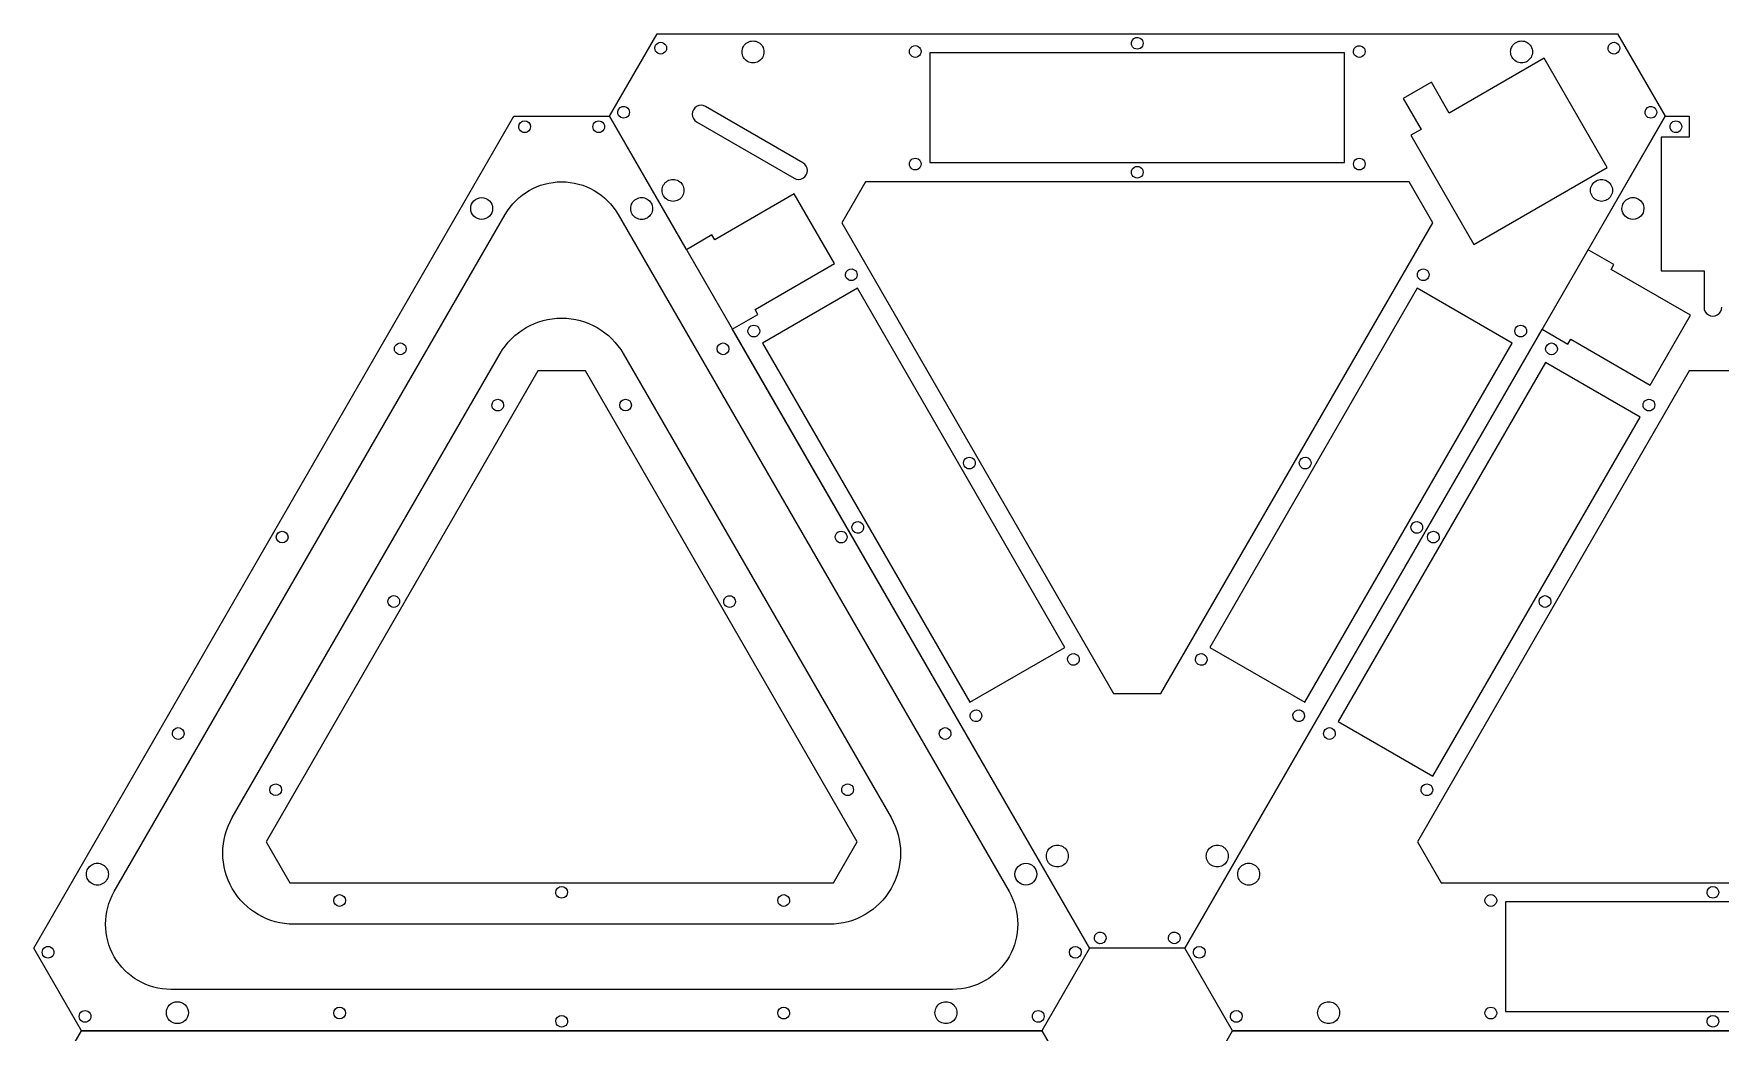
# Model space of a CAD drawing. Extents: x -29 to 538, y 574 to 910.
# Drawn here: x -28.8 to 255.9, y 741.8 to 910.3 of the extents above; entities that cross this region are included whole.
import ezdxf

# ---------------------------------------------------------------- set-up
doc = ezdxf.new("R2010")
doc.units = 0
doc.layers.get('0').update_dxf_attribs({"linetype": 'CONTINUOUS'})

msp = doc.modelspace()

# ---------------------------------------------------------------- linework, layer by layer
at = {"color": 7}
for p, q in [((68.395294, 896.369008), (76.445294, 910.312017)), ((76.445294, 910.312017), (238.597835, 910.312016)), ((77.555843, 908.735545), (77.555843, 908.735545)), ((93.573495, 908.852371), (93.573495, 908.852371)), ((158.014502, 909.54939), (158.014502, 909.54939)), ((223.31963, 908.85235), (223.31963, 908.85235)), ((238.477273, 908.735516), (238.477273, 908.735516)), ((238.597835, 910.312016), (246.647836, 896.369007)), ((120.529109, 908.169404), (120.529109, 908.169404)), ((192.521564, 907.062014), (122.521562, 907.062015)), ((122.521562, 907.062015), (122.521562, 888.562015)), ((192.521564, 888.562014), (192.521564, 907.062014)), ((195.504021, 908.169362), (195.504021, 908.169362)), ((226.209826, 906.162016), (210.188356, 896.912016)), ((236.859825, 887.715675), (226.209826, 906.162016)), ((207.188358, 902.108167), (202.425218, 899.358167)), ((210.188356, 896.912016), (207.188358, 902.108167)), ((71.305843, 897.910227), (71.305843, 897.910227)), ((101.078854, 888.526535), (84.624372, 898.026535)), ((202.425218, 899.358167), (205.425216, 894.162015)), ((244.727275, 897.910197), (244.727275, 897.910197)), ((-28.78098, 755.940791), (52.29529, 896.369011)), ((52.29529, 896.369011), (68.39529, 896.369011)), ((55.08528, 894.619009), (55.08528, 894.619009)), ((67.58528, 894.619009), (67.58528, 894.619009)), ((68.39529, 896.369011), (149.47156, 755.940791)), ((81.395293, 873.852347), (68.395294, 896.369008)), ((83.124372, 895.428459), (99.578854, 885.928459)), ((83.124372, 895.428459), (83.124372, 895.428459)), ((246.647836, 896.369007), (165.571566, 755.940788)), ((205.425216, 894.162015), (203.693166, 893.162016)), ((233.64783, 873.852355), (246.64783, 896.369015)), ((246.64783, 896.369015), (250.69783, 896.369015)), ((249.43782, 894.619015), (249.43782, 894.619015)), ((250.69783, 896.369015), (250.69783, 892.869015)), ((203.693166, 893.162016), (214.343165, 874.715676)), ((250.69783, 892.869015), (245.94783, 892.869015)), ((245.94783, 892.869015), (245.94783, 870.269015)), ((120.529085, 889.169363), (120.529085, 889.169363)), ((122.521562, 888.562015), (192.521564, 888.562014)), ((195.504033, 889.169381), (195.504033, 889.169381)), ((158.018634, 887.789386), (158.018634, 887.789386)), ((214.343165, 874.715676), (236.859825, 887.715675)), ((80.073495, 885.469685), (80.073495, 885.469685)), ((99.623819, 883.27962), (86.200427, 875.529623)), ((106.423814, 871.501677), (99.623819, 883.27962)), ((111.646569, 885.312014), (107.646569, 878.38381)), ((203.396568, 885.312014), (111.646569, 885.312014)), ((207.396565, 878.383813), (203.396568, 885.312014)), ((236.819634, 885.469662), (236.819634, 885.469662)), ((-15.18034, 765.497783), (50.81901, 879.81202)), ((48.69528, 880.805738), (48.69528, 880.805738)), ((69.87157, 879.81202), (135.87093, 765.497783)), ((75.69528, 880.805738), (75.69528, 880.805738)), ((243.04782, 880.805735), (243.04782, 880.805735)), ((107.646569, 878.38381), (153.521568, 798.92598)), ((161.521565, 798.925982), (207.396565, 878.383813)), ((85.725422, 876.35235), (81.395293, 873.852347)), ((86.200427, 875.529623), (85.725422, 876.35235)), ((93.000422, 863.75168), (106.423814, 871.501677)), ((237.97796, 871.352355), (233.64783, 873.852355)), ((237.50296, 870.529625), (237.97796, 871.352355)), ((109.737245, 870.477347), (109.737245, 870.477347)), ((206.295892, 870.47739), (206.295892, 870.47739)), ((250.92635, 862.779625), (237.50296, 870.529625)), ((245.94783, 870.269015), (253.19783, 870.269015)), ((253.19783, 870.269015), (253.19783, 864.142985)), ((110.269482, 867.34079), (94.248012, 858.09079)), ((145.269484, 806.71901), (110.269482, 867.34079)), ((204.773648, 867.340786), (169.773648, 806.719008)), ((220.795118, 858.090786), (204.773648, 867.340786)), ((89.145299, 860.42895), (93.475427, 862.928953)), ((93.475427, 862.928953), (93.000422, 863.75168)), ((244.12635, 851.001685), (250.92635, 862.779625)), ((149.471565, 755.940788), (89.145299, 860.42895)), ((93.282769, 860.977358), (93.282769, 860.977358)), ((165.57156, 755.940795), (225.89783, 860.428955)), ((222.750374, 860.97739), (222.750374, 860.97739)), ((225.89783, 860.428955), (230.22796, 857.928955)), ((34.08897, 857.120001), (34.08897, 857.120001)), ((88.58161, 857.120001), (88.58161, 857.120001)), ((94.248012, 858.09079), (129.248014, 797.46901)), ((185.795118, 797.469008), (220.795118, 858.090786)), ((228.4415, 857.120005), (228.4415, 857.120005)), ((230.22796, 857.928955), (230.70296, 858.751685)), ((230.70296, 858.751685), (244.12635, 851.001685)), ((226.42428, 854.840795), (191.42428, 794.219015)), ((242.44575, 845.590795), (226.42428, 854.840795)), ((56.34529, 853.383817), (10.47029, 773.925986)), ((64.34529, 853.383817), (56.34529, 853.383817)), ((110.22029, 773.925986), (64.34529, 853.383817)), ((250.69783, 853.383815), (204.82283, 773.925985)), ((258.69783, 853.383815), (250.69783, 853.383815)), ((50.54344, 847.620001), (50.54344, 847.620001)), ((72.12715, 847.620001), (72.12715, 847.620001)), ((244.89598, 847.620005), (244.89598, 847.620005)), ((207.44575, 784.969015), (242.44575, 845.590795)), ((129.675087, 838.704063), (129.675087, 838.704063)), ((186.355992, 838.70047), (186.355992, 838.70047)), ((110.832431, 827.820466), (110.832431, 827.820466)), ((205.202771, 827.824069), (205.202771, 827.824069)), ((14.14909, 825.343111), (14.14909, 825.343111)), ((108.51942, 825.346691), (108.51942, 825.346691)), ((208.50162, 825.343105), (208.50162, 825.343105)), ((32.99586, 814.466692), (32.99586, 814.466692)), ((89.6768, 814.463112), (89.6768, 814.463112)), ((227.34841, 814.466685), (227.34841, 814.466685)), ((129.248014, 797.46901), (145.269484, 806.71901)), ((169.773648, 806.719008), (185.795118, 797.469008)), ((147.224718, 805.547155), (147.224718, 805.547155)), ((168.808402, 805.547152), (168.808402, 805.547152)), ((153.521568, 798.92598), (161.521565, 798.925982)), ((130.770241, 796.047166), (130.770241, 796.047166)), ((185.262884, 796.047152), (185.262884, 796.047152)), ((-3.39849, 792.189802), (-3.39849, 792.189802)), ((126.06907, 792.189802), (126.06907, 792.189802)), ((190.95404, 792.189805), (190.95404, 792.189805)), ((191.42428, 794.219015), (207.44575, 784.969015)), ((13.05598, 782.689802), (13.05598, 782.689802)), ((109.6146, 782.689802), (109.6146, 782.689802)), ((207.40853, 782.689805), (207.40853, 782.689805)), ((4.73824, 777.997782), (4.73824, 777.997782)), ((10.47029, 773.925986), (14.47029, 766.997783)), ((106.22029, 766.997783), (110.22029, 773.925986)), ((144.946565, 773.10622), (144.946565, 773.10622)), ((171.946569, 773.106217), (171.946569, 773.106217)), ((204.82283, 773.925985), (208.82283, 766.997785)), ((-16.1778, 768.442266), (-16.1778, 768.442266)), ((14.47029, 766.997783), (106.22029, 766.997783)), ((140.56838, 768.442266), (140.56838, 768.442266)), ((178.174746, 768.442275), (178.174746, 768.442275)), ((208.82283, 766.997785), (300.57283, 766.997785)), ((23.84782, 763.997786), (23.84782, 763.997786)), ((61.33323, 765.377783), (61.33323, 765.377783)), ((98.82276, 763.997786), (98.82276, 763.997786)), ((218.20037, 763.997785), (218.20037, 763.997785)), ((289.69783, 763.747785), (219.69783, 763.747785)), ((219.69783, 763.747785), (219.69783, 745.247785)), ((255.68576, 765.377785), (255.68576, 765.377785)), ((151.766568, 758.54817), (151.766568, 758.54817)), ((164.26657, 758.548168), (164.26657, 758.548168)), ((-20.73098, 741.997783), (-28.78098, 755.940791)), ((-25.37545, 755.256948), (-25.37545, 755.256948)), ((149.47156, 755.940791), (141.42156, 741.997783)), ((148.04603, 755.256948), (148.04603, 755.256948)), ((165.571566, 755.940788), (149.471565, 755.940788)), ((173.62156, 741.997785), (165.57156, 755.940795)), ((168.977107, 755.256955), (168.977107, 755.256955)), ((126.34465, 748.997783), (-5.65406, 748.997783)), ((-19.12545, 744.431631), (-19.12545, 744.431631)), ((-2.6778, 745.059584), (-2.6778, 745.059584)), ((23.84782, 744.997786), (23.84782, 744.997786)), ((61.33735, 743.617781), (61.33735, 743.617781)), ((98.82276, 744.997786), (98.82276, 744.997786)), ((127.06838, 745.059584), (127.06838, 745.059584)), ((141.79603, 744.431631), (141.79603, 744.431631)), ((175.227107, 744.431635), (175.227107, 744.431635)), ((191.67475, 745.059585), (191.67475, 745.059585)), ((218.20037, 744.997785), (218.20037, 744.997785)), ((219.69783, 745.247785), (289.69783, 745.247785)), ((255.6899, 743.617795), (255.6899, 743.617795)), ((-28.780978, 728.054777), (-20.730978, 741.997786)), ((141.42156, 741.997783), (-20.73098, 741.997783)), ((-20.730978, 741.997786), (141.421563, 741.997786)), ((141.421563, 741.997786), (149.471564, 728.054776)), ((165.571559, 728.054774), (173.621559, 741.997783)), ((173.621559, 741.997783), (335.774099, 741.997782)), ((335.7741, 741.997785), (173.62156, 741.997785))]:
    msp.add_line(p, q, dxfattribs=at)
for points in [[(76.070843, 907.87818), (76.070843, 908.231872), (76.259536, 908.558698), (76.565843, 908.735545)], [(76.565843, 908.735545), (76.87215, 908.912391), (77.249536, 908.912391), (77.555843, 908.735545)], [(77.555843, 908.735545), (77.86215, 908.558698), (78.050843, 908.231872), (78.050843, 907.87818)], [(90.798495, 907.250224), (90.798495, 907.911165), (91.151103, 908.5219), (91.723495, 908.852371)], [(91.723495, 908.852371), (92.295887, 909.182841), (93.001103, 909.182841), (93.573495, 908.852371)], [(93.573495, 908.852371), (94.145887, 908.5219), (94.498495, 907.911165), (94.498495, 907.250224)], [(119.539109, 908.169404), (119.845416, 908.34625), (120.222801, 908.34625), (120.529109, 908.169404)], [(157.024502, 907.83466), (156.550993, 908.108041), (156.388756, 908.713515), (156.662137, 909.187025)], [(156.662137, 909.187025), (156.935518, 909.660534), (157.540992, 909.822771), (158.014502, 909.54939)], [(158.014502, 909.54939), (158.320809, 909.372543), (158.509502, 909.045718), (158.509502, 908.692025)], [(158.509502, 908.692025), (158.509502, 908.338332), (158.320809, 908.011506), (158.014502, 907.83466)], [(194.151656, 907.806996), (194.425037, 908.280506), (195.030512, 908.442742), (195.504021, 908.169362)], [(220.54463, 907.250203), (220.54463, 907.911144), (220.897238, 908.521879), (221.46963, 908.85235)], [(221.46963, 908.85235), (222.042022, 909.182821), (222.747238, 909.182821), (223.31963, 908.85235)], [(223.31963, 908.85235), (223.892022, 908.521879), (224.24463, 907.911144), (224.24463, 907.250203)], [(237.487273, 907.020786), (237.013763, 907.294167), (236.851527, 907.899641), (237.124908, 908.373151)], [(237.124908, 908.373151), (237.398289, 908.846661), (238.003763, 909.008897), (238.477273, 908.735516)], [(238.477273, 908.735516), (238.78358, 908.55867), (238.972273, 908.231844), (238.972273, 907.878151)], [(76.565843, 907.020814), (76.259536, 907.197661), (76.070843, 907.524487), (76.070843, 907.87818)], [(77.555843, 907.020814), (77.249536, 906.843968), (76.87215, 906.843968), (76.565843, 907.020814)], [(78.050843, 907.87818), (78.050843, 907.524487), (77.86215, 907.197661), (77.555843, 907.020814)], [(91.723495, 905.648077), (91.151103, 905.978547), (90.798495, 906.589282), (90.798495, 907.250224)], [(93.573495, 905.648077), (93.001103, 905.317606), (92.295887, 905.317606), (91.723495, 905.648077)], [(94.498495, 907.250224), (94.498495, 906.589282), (94.145887, 905.978547), (93.573495, 905.648077)], [(119.044109, 907.312038), (119.044109, 907.665731), (119.232801, 907.992557), (119.539109, 908.169404)], [(119.539109, 906.454673), (119.232801, 906.63152), (119.044109, 906.958345), (119.044109, 907.312038)], [(120.529109, 906.454673), (120.222801, 906.277827), (119.845416, 906.277827), (119.539109, 906.454673)], [(120.529109, 908.169404), (120.835416, 907.992557), (121.024109, 907.665731), (121.024109, 907.312038)], [(121.024109, 907.312038), (121.024109, 906.958345), (120.835416, 906.63152), (120.529109, 906.454673)], [(158.014502, 907.83466), (157.708195, 907.657813), (157.330809, 907.657813), (157.024502, 907.83466)], [(194.514021, 906.454631), (194.040512, 906.728012), (193.878275, 907.333487), (194.151656, 907.806996)], [(195.504021, 906.454631), (195.197714, 906.277785), (194.820328, 906.277785), (194.514021, 906.454631)], [(195.504021, 908.169362), (195.810328, 907.992515), (195.999021, 907.665689), (195.999021, 907.311996)], [(195.999021, 907.311996), (195.999021, 906.958303), (195.810328, 906.631478), (195.504021, 906.454631)], [(221.46963, 905.648056), (220.897238, 905.978527), (220.54463, 906.589262), (220.54463, 907.250203)], [(223.31963, 905.648056), (222.747238, 905.317585), (222.042022, 905.317585), (221.46963, 905.648056)], [(224.24463, 907.250203), (224.24463, 906.589262), (223.892022, 905.978527), (223.31963, 905.648056)], [(238.477273, 907.020786), (238.170965, 906.843939), (237.79358, 906.843939), (237.487273, 907.020786)], [(238.972273, 907.878151), (238.972273, 907.524458), (238.78358, 907.197632), (238.477273, 907.020786)], [(70.315843, 896.195497), (69.842334, 896.468878), (69.680097, 897.074352), (69.953478, 897.547862)], [(69.953478, 897.547862), (70.226859, 898.021371), (70.832334, 898.183608), (71.305843, 897.910227)], [(71.305843, 897.910227), (71.61215, 897.733381), (71.800843, 897.406555), (71.800843, 897.052862)], [(71.800843, 897.052862), (71.800843, 896.699169), (71.61215, 896.372343), (71.305843, 896.195497)], [(83.124372, 898.026535), (82.66027, 897.758586), (82.374372, 897.263395), (82.374372, 896.727497)], [(84.624372, 898.026535), (84.16027, 898.294484), (83.588473, 898.294484), (83.124372, 898.026535)], [(243.737275, 896.195467), (243.263765, 896.468848), (243.101529, 897.074323), (243.37491, 897.547832)], [(243.37491, 897.547832), (243.648291, 898.021342), (244.253765, 898.183578), (244.727275, 897.910197)], [(244.727275, 897.910197), (245.033582, 897.733351), (245.222275, 897.406525), (245.222275, 897.052832)], [(245.222275, 897.052832), (245.222275, 896.699139), (245.033582, 896.372314), (244.727275, 896.195467)], [(53.10528, 894.619009), (53.10528, 895.165771), (53.548518, 895.609009), (54.09528, 895.609009)], [(53.60028, 893.761644), (53.293973, 893.93849), (53.10528, 894.265316), (53.10528, 894.619009)], [(54.09528, 895.609009), (54.642042, 895.609009), (55.08528, 895.165771), (55.08528, 894.619009)], [(55.08528, 894.619009), (55.08528, 894.265316), (54.896587, 893.93849), (54.59028, 893.761644)], [(65.60528, 894.619009), (65.60528, 894.972702), (65.793973, 895.299527), (66.10028, 895.476374)], [(66.10028, 893.761644), (65.793973, 893.93849), (65.60528, 894.265316), (65.60528, 894.619009)], [(66.10028, 895.476374), (66.406587, 895.65322), (66.783973, 895.65322), (67.09028, 895.476374)], [(67.09028, 895.476374), (67.396587, 895.299527), (67.58528, 894.972702), (67.58528, 894.619009)], [(67.58528, 894.619009), (67.58528, 894.265316), (67.396587, 893.93849), (67.09028, 893.761644)], [(71.305843, 896.195497), (70.999536, 896.01865), (70.62215, 896.01865), (70.315843, 896.195497)], [(82.374372, 896.727497), (82.374372, 896.191599), (82.66027, 895.696408), (83.124372, 895.428459)], [(244.727275, 896.195467), (244.420968, 896.018621), (244.043582, 896.018621), (243.737275, 896.195467)], [(247.45782, 894.619015), (247.45782, 894.972708), (247.646513, 895.299533), (247.95282, 895.47638)], [(247.95282, 893.76165), (247.646513, 893.938496), (247.45782, 894.265322), (247.45782, 894.619015)], [(247.95282, 895.47638), (248.259127, 895.653226), (248.636513, 895.653226), (248.94282, 895.47638)], [(248.94282, 895.47638), (249.249127, 895.299533), (249.43782, 894.972708), (249.43782, 894.619015)], [(249.43782, 894.619015), (249.43782, 894.265322), (249.249127, 893.938496), (248.94282, 893.76165)], [(54.59028, 893.761644), (54.283973, 893.584797), (53.906587, 893.584797), (53.60028, 893.761644)], [(67.09028, 893.761644), (66.783973, 893.584797), (66.406587, 893.584797), (66.10028, 893.761644)], [(248.94282, 893.76165), (248.636513, 893.584803), (248.259127, 893.584803), (247.95282, 893.76165)], [(101.828854, 887.227497), (101.828854, 887.763395), (101.542956, 888.258586), (101.078854, 888.526535)], [(119.044085, 888.311997), (119.044085, 888.66569), (119.232778, 888.992516), (119.539085, 889.169363)], [(119.539085, 889.169363), (119.845392, 889.346209), (120.222778, 889.346209), (120.529085, 889.169363)], [(120.529085, 889.169363), (120.835392, 888.992516), (121.024085, 888.66569), (121.024085, 888.311997)], [(194.019033, 888.312016), (194.019033, 888.665709), (194.207725, 888.992535), (194.514033, 889.169381)], [(194.514033, 889.169381), (194.82034, 889.346228), (195.197725, 889.346228), (195.504033, 889.169381)], [(195.504033, 889.169381), (195.81034, 888.992535), (195.999033, 888.665709), (195.999033, 888.312016)], [(78.223495, 885.469685), (78.795887, 885.800155), (79.501103, 885.800155), (80.073495, 885.469685)], [(99.578854, 885.928459), (100.042956, 885.66051), (100.614753, 885.66051), (101.078854, 885.928459)], [(101.078854, 885.928459), (101.542956, 886.196408), (101.828854, 886.691599), (101.828854, 887.227497)], [(119.539085, 887.454632), (119.232778, 887.631479), (119.044085, 887.958304), (119.044085, 888.311997)], [(120.529085, 887.454632), (120.222778, 887.277786), (119.845392, 887.277786), (119.539085, 887.454632)], [(121.024085, 888.311997), (121.024085, 887.958304), (120.835392, 887.631479), (120.529085, 887.454632)], [(156.533634, 886.932021), (156.533634, 887.285714), (156.722327, 887.61254), (157.028634, 887.789386)], [(157.028634, 886.074656), (156.722327, 886.251502), (156.533634, 886.578328), (156.533634, 886.932021)], [(157.028634, 887.789386), (157.334941, 887.966233), (157.712327, 887.966233), (158.018634, 887.789386)], [(158.018634, 886.074656), (157.712327, 885.897809), (157.334941, 885.897809), (157.028634, 886.074656)], [(158.018634, 887.789386), (158.324941, 887.61254), (158.513634, 887.285714), (158.513634, 886.932021)], [(158.513634, 886.932021), (158.513634, 886.578328), (158.324941, 886.251502), (158.018634, 886.074656)], [(194.514033, 887.454651), (194.207725, 887.631497), (194.019033, 887.958323), (194.019033, 888.312016)], [(195.504033, 887.454651), (195.197725, 887.277804), (194.82034, 887.277804), (194.514033, 887.454651)], [(195.999033, 888.312016), (195.999033, 887.958323), (195.81034, 887.631497), (195.504033, 887.454651)], [(234.969634, 885.469662), (235.542026, 885.800133), (236.247242, 885.800133), (236.819634, 885.469662)], [(44.99528, 880.805738), (44.99528, 881.827464), (45.823553, 882.655737), (46.84528, 882.655737)], [(46.84528, 882.655737), (47.867007, 882.655737), (48.69528, 881.827464), (48.69528, 880.805738)], [(50.81901, 879.81202), (52.783971, 883.215432), (56.415368, 885.312021), (60.34529, 885.312021)], [(60.34529, 885.312021), (64.275212, 885.312021), (67.906609, 883.215432), (69.87157, 879.81202)], [(72.92028, 882.407885), (73.492672, 882.738355), (74.197888, 882.738355), (74.77028, 882.407885)], [(77.298495, 883.867538), (77.298495, 884.528479), (77.651103, 885.139214), (78.223495, 885.469685)], [(78.223495, 882.265391), (77.651103, 882.595861), (77.298495, 883.206596), (77.298495, 883.867538)], [(80.073495, 885.469685), (80.645887, 885.139214), (80.998495, 884.528479), (80.998495, 883.867538)], [(80.998495, 883.867538), (80.998495, 883.206596), (80.645887, 882.595861), (80.073495, 882.265391)], [(234.044634, 883.867515), (234.044634, 884.528456), (234.397242, 885.139191), (234.969634, 885.469662)], [(234.969634, 882.265368), (234.397242, 882.595839), (234.044634, 883.206574), (234.044634, 883.867515)], [(236.819634, 885.469662), (237.392026, 885.139191), (237.744634, 884.528456), (237.744634, 883.867515)], [(237.744634, 883.867515), (237.744634, 883.206574), (237.392026, 882.595839), (236.819634, 882.265368)], [(240.27282, 882.407882), (240.845212, 882.738352), (241.550428, 882.738352), (242.12282, 882.407882)], [(46.84528, 878.955738), (45.823553, 878.955738), (44.99528, 879.784011), (44.99528, 880.805738)], [(48.69528, 880.805738), (48.69528, 879.784011), (47.867007, 878.955738), (46.84528, 878.955738)], [(71.99528, 880.805738), (71.99528, 881.466679), (72.347888, 882.077414), (72.92028, 882.407885)], [(72.92028, 879.203591), (72.347888, 879.534061), (71.99528, 880.144796), (71.99528, 880.805738)], [(74.77028, 882.407885), (75.342672, 882.077414), (75.69528, 881.466679), (75.69528, 880.805738)], [(75.69528, 880.805738), (75.69528, 880.144796), (75.342672, 879.534061), (74.77028, 879.203591)], [(80.073495, 882.265391), (79.501103, 881.93492), (78.795887, 881.93492), (78.223495, 882.265391)], [(236.819634, 882.265368), (236.247242, 881.934897), (235.542026, 881.934897), (234.969634, 882.265368)], [(239.34782, 880.805735), (239.34782, 881.466676), (239.700428, 882.077411), (240.27282, 882.407882)], [(241.19782, 878.955735), (240.176093, 878.955735), (239.34782, 879.784008), (239.34782, 880.805735)], [(243.04782, 880.805735), (243.04782, 879.784008), (242.219547, 878.955735), (241.19782, 878.955735)], [(242.12282, 882.407882), (242.695212, 882.077411), (243.04782, 881.466676), (243.04782, 880.805735)], [(74.77028, 879.203591), (74.197888, 878.87312), (73.492672, 878.87312), (72.92028, 879.203591)], [(108.747245, 868.762617), (108.273735, 869.035998), (108.111499, 869.641472), (108.38488, 870.114982)], [(108.38488, 870.114982), (108.658261, 870.588492), (109.263735, 870.750728), (109.737245, 870.477347)], [(109.737245, 868.762617), (109.430938, 868.585771), (109.053552, 868.585771), (108.747245, 868.762617)], [(109.737245, 870.477347), (110.043552, 870.300501), (110.232245, 869.973675), (110.232245, 869.619982)], [(110.232245, 869.619982), (110.232245, 869.266289), (110.043552, 868.939464), (109.737245, 868.762617)], [(204.810892, 869.620024), (204.810892, 869.973717), (204.999585, 870.300543), (205.305892, 870.47739)], [(205.305892, 868.762659), (204.999585, 868.939506), (204.810892, 869.266331), (204.810892, 869.620024)], [(205.305892, 870.47739), (205.612199, 870.654236), (205.989585, 870.654236), (206.295892, 870.47739)], [(206.295892, 868.762659), (205.989585, 868.585813), (205.612199, 868.585813), (205.305892, 868.762659)], [(206.295892, 870.47739), (206.602199, 870.300543), (206.790892, 869.973717), (206.790892, 869.620024)], [(206.790892, 869.620024), (206.790892, 869.266331), (206.602199, 868.939506), (206.295892, 868.762659)], [(253.19783, 864.142985), (253.19783, 863.607086), (253.483728, 863.111896), (253.94783, 862.843947)], [(253.94783, 862.843947), (254.411932, 862.575997), (254.983728, 862.575997), (255.44783, 862.843947)], [(255.44783, 862.843947), (255.911932, 863.111896), (256.19783, 863.607086), (256.19783, 864.142985)], [(49.95299, 856.31202), (52.096584, 860.024833), (56.058108, 862.31202), (60.345295, 862.31202)], [(60.345295, 862.31202), (64.632482, 862.31202), (68.594007, 860.024833), (70.7376, 856.31202)], [(91.797769, 860.119993), (91.797769, 860.473686), (91.986461, 860.800512), (92.292769, 860.977358)], [(92.292769, 859.262628), (91.986461, 859.439474), (91.797769, 859.7663), (91.797769, 860.119993)], [(92.292769, 860.977358), (92.599076, 861.154205), (92.976461, 861.154205), (93.282769, 860.977358)], [(93.282769, 860.977358), (93.589076, 860.800512), (93.777769, 860.473686), (93.777769, 860.119993)], [(93.777769, 860.119993), (93.777769, 859.7663), (93.589076, 859.439474), (93.282769, 859.262628)], [(221.265374, 860.120024), (221.265374, 860.473717), (221.454067, 860.800543), (221.760374, 860.97739)], [(221.760374, 859.262659), (221.454067, 859.439506), (221.265374, 859.766331), (221.265374, 860.120024)], [(221.760374, 860.97739), (222.066681, 861.154236), (222.444067, 861.154236), (222.750374, 860.97739)], [(222.750374, 860.97739), (223.056681, 860.800543), (223.245374, 860.473717), (223.245374, 860.120024)], [(223.245374, 860.120024), (223.245374, 859.766331), (223.056681, 859.439506), (222.750374, 859.262659)], [(32.10897, 857.120001), (32.10897, 857.473694), (32.297663, 857.800519), (32.60397, 857.977366)], [(32.60397, 856.262636), (32.297663, 856.439482), (32.10897, 856.766308), (32.10897, 857.120001)], [(32.60397, 857.977366), (32.910277, 858.154212), (33.287663, 858.154212), (33.59397, 857.977366)], [(33.59397, 857.977366), (33.900277, 857.800519), (34.08897, 857.473694), (34.08897, 857.120001)], [(34.08897, 857.120001), (34.08897, 856.766308), (33.900277, 856.439482), (33.59397, 856.262636)], [(86.60161, 857.120001), (86.60161, 857.666763), (87.044848, 858.11), (87.59161, 858.11)], [(87.59161, 856.130001), (87.044848, 856.130001), (86.60161, 856.573239), (86.60161, 857.120001)], [(87.59161, 858.11), (88.138372, 858.11), (88.58161, 857.666763), (88.58161, 857.120001)], [(88.58161, 857.120001), (88.58161, 856.573239), (88.138372, 856.130001), (87.59161, 856.130001)], [(93.282769, 859.262628), (92.976461, 859.085782), (92.599076, 859.085782), (92.292769, 859.262628)], [(222.750374, 859.262659), (222.444067, 859.085813), (222.066681, 859.085813), (221.760374, 859.262659)], [(226.4615, 857.120005), (226.4615, 857.666767), (226.904738, 858.110005), (227.4515, 858.110005)], [(226.9565, 856.26264), (226.650193, 856.439486), (226.4615, 856.766312), (226.4615, 857.120005)], [(227.4515, 858.110005), (227.998262, 858.110005), (228.4415, 857.666767), (228.4415, 857.120005)], [(228.4415, 857.120005), (228.4415, 856.766312), (228.252807, 856.439486), (227.9465, 856.26264)], [(4.73824, 777.997782), (4.73824, 777.997782), (49.95299, 856.31202), (49.95299, 856.31202)], [(33.59397, 856.262636), (33.287663, 856.085789), (32.910277, 856.085789), (32.60397, 856.262636)], [(70.7376, 856.31202), (70.7376, 856.31202), (115.95234, 777.997782), (115.95234, 777.997782)], [(227.9465, 856.26264), (227.640193, 856.085793), (227.262807, 856.085793), (226.9565, 856.26264)], [(48.56344, 847.620001), (48.56344, 848.166763), (49.006678, 848.610001), (49.55344, 848.610001)], [(49.55344, 848.610001), (50.100202, 848.610001), (50.54344, 848.166763), (50.54344, 847.620001)], [(70.14715, 847.620001), (70.14715, 848.166763), (70.590388, 848.610001), (71.13715, 848.610001)], [(71.13715, 848.610001), (71.683912, 848.610001), (72.12715, 848.166763), (72.12715, 847.620001)], [(243.41098, 848.47737), (243.717287, 848.654216), (244.094673, 848.654216), (244.40098, 848.47737)], [(49.05844, 846.762636), (48.752133, 846.939482), (48.56344, 847.266308), (48.56344, 847.620001)], [(50.04844, 846.762636), (49.742133, 846.585789), (49.364747, 846.585789), (49.05844, 846.762636)], [(50.54344, 847.620001), (50.54344, 847.266308), (50.354747, 846.939482), (50.04844, 846.762636)], [(71.13715, 846.630001), (70.590388, 846.630001), (70.14715, 847.073239), (70.14715, 847.620001)], [(72.12715, 847.620001), (72.12715, 847.073239), (71.683912, 846.630001), (71.13715, 846.630001)], [(242.91598, 847.620005), (242.91598, 847.973698), (243.104673, 848.300523), (243.41098, 848.47737)], [(243.41098, 846.76264), (243.104673, 846.939486), (242.91598, 847.266312), (242.91598, 847.620005)], [(244.40098, 846.76264), (244.094673, 846.585793), (243.717287, 846.585793), (243.41098, 846.76264)], [(244.40098, 848.47737), (244.707287, 848.300523), (244.89598, 847.973698), (244.89598, 847.620005)], [(244.89598, 847.620005), (244.89598, 847.266312), (244.707287, 846.939486), (244.40098, 846.76264)], [(128.190087, 837.846698), (128.190087, 838.200391), (128.37878, 838.527217), (128.685087, 838.704063)], [(128.685087, 836.989333), (128.37878, 837.166179), (128.190087, 837.493005), (128.190087, 837.846698)], [(128.685087, 838.704063), (128.991394, 838.88091), (129.36878, 838.88091), (129.675087, 838.704063)], [(129.675087, 838.704063), (129.981394, 838.527217), (130.170087, 838.200391), (130.170087, 837.846698)], [(130.170087, 837.846698), (130.170087, 837.493005), (129.981394, 837.166179), (129.675087, 836.989333)], [(185.365992, 836.985739), (184.892482, 837.25912), (184.730246, 837.864595), (185.003627, 838.338104)], [(185.003627, 838.338104), (185.277008, 838.811614), (185.882482, 838.97385), (186.355992, 838.70047)], [(186.355992, 838.70047), (186.662299, 838.523623), (186.850992, 838.196797), (186.850992, 837.843104)], [(186.850992, 837.843104), (186.850992, 837.489411), (186.662299, 837.162586), (186.355992, 836.985739)], [(129.675087, 836.989333), (129.36878, 836.812486), (128.991394, 836.812486), (128.685087, 836.989333)], [(186.355992, 836.985739), (186.049685, 836.808893), (185.672299, 836.808893), (185.365992, 836.985739)], [(12.16909, 825.343111), (12.16909, 825.889873), (12.612328, 826.33311), (13.15909, 826.33311)], [(13.15909, 826.33311), (13.705852, 826.33311), (14.14909, 825.889873), (14.14909, 825.343111)], [(106.53942, 825.346691), (106.53942, 825.700384), (106.728113, 826.027209), (107.03442, 826.204056)], [(107.03442, 826.204056), (107.340727, 826.380902), (107.718113, 826.380902), (108.02442, 826.204056)], [(108.02442, 826.204056), (108.330727, 826.027209), (108.51942, 825.700384), (108.51942, 825.346691)], [(109.842431, 826.105735), (109.368922, 826.379116), (109.206685, 826.984591), (109.480066, 827.4581)], [(109.480066, 827.4581), (109.753447, 827.93161), (110.358921, 828.093846), (110.832431, 827.820466)], [(111.194796, 826.468101), (110.921415, 825.994591), (110.315941, 825.832355), (109.842431, 826.105735)], [(110.832431, 827.820466), (111.305941, 827.547085), (111.468177, 826.94161), (111.194796, 826.468101)], [(204.212771, 826.109338), (203.739261, 826.382719), (203.577025, 826.988194), (203.850406, 827.461703)], [(203.850406, 827.461703), (204.123787, 827.935213), (204.729261, 828.097449), (205.202771, 827.824069)], [(205.202771, 826.109338), (204.896464, 825.932492), (204.519078, 825.932492), (204.212771, 826.109338)], [(205.202771, 827.824069), (205.509078, 827.647222), (205.697771, 827.320396), (205.697771, 826.966703)], [(205.697771, 826.966703), (205.697771, 826.613011), (205.509078, 826.286185), (205.202771, 826.109338)], [(206.52162, 825.343105), (206.52162, 825.889867), (206.964858, 826.333105), (207.51162, 826.333105)], [(207.51162, 826.333105), (208.058382, 826.333105), (208.50162, 825.889867), (208.50162, 825.343105)], [(13.15909, 824.353111), (12.612328, 824.353111), (12.16909, 824.796349), (12.16909, 825.343111)], [(14.14909, 825.343111), (14.14909, 824.796349), (13.705852, 824.353111), (13.15909, 824.353111)], [(107.03442, 824.489326), (106.728113, 824.666172), (106.53942, 824.992998), (106.53942, 825.346691)], [(108.02442, 824.489326), (107.718113, 824.312479), (107.340727, 824.312479), (107.03442, 824.489326)], [(108.51942, 825.346691), (108.51942, 824.992998), (108.330727, 824.666172), (108.02442, 824.489326)], [(207.01662, 824.48574), (206.710313, 824.662586), (206.52162, 824.989412), (206.52162, 825.343105)], [(208.00662, 824.48574), (207.700313, 824.308893), (207.322927, 824.308893), (207.01662, 824.48574)], [(208.50162, 825.343105), (208.50162, 824.989412), (208.312927, 824.662586), (208.00662, 824.48574)], [(31.01586, 814.466692), (31.01586, 814.820385), (31.204553, 815.14721), (31.51086, 815.324057)], [(31.51086, 813.609327), (31.204553, 813.786173), (31.01586, 814.112999), (31.01586, 814.466692)], [(31.51086, 815.324057), (31.817167, 815.500903), (32.194553, 815.500903), (32.50086, 815.324057)], [(32.50086, 815.324057), (32.807167, 815.14721), (32.99586, 814.820385), (32.99586, 814.466692)], [(32.99586, 814.466692), (32.99586, 814.112999), (32.807167, 813.786173), (32.50086, 813.609327)], [(87.6968, 814.463112), (87.6968, 814.816805), (87.885493, 815.14363), (88.1918, 815.320477)], [(88.1918, 813.605747), (87.885493, 813.782593), (87.6968, 814.109419), (87.6968, 814.463112)], [(88.1918, 815.320477), (88.498107, 815.497323), (88.875493, 815.497323), (89.1818, 815.320477)], [(89.1818, 815.320477), (89.488107, 815.14363), (89.6768, 814.816805), (89.6768, 814.463112)], [(89.6768, 814.463112), (89.6768, 814.109419), (89.488107, 813.782593), (89.1818, 813.605747)], [(225.36841, 814.466685), (225.36841, 815.013447), (225.811648, 815.456685), (226.35841, 815.456685)], [(225.86341, 813.60932), (225.557103, 813.786166), (225.36841, 814.112992), (225.36841, 814.466685)], [(226.35841, 815.456685), (226.905172, 815.456685), (227.34841, 815.013447), (227.34841, 814.466685)], [(227.34841, 814.466685), (227.34841, 814.112992), (227.159717, 813.786166), (226.85341, 813.60932)], [(32.50086, 813.609327), (32.194553, 813.43248), (31.817167, 813.43248), (31.51086, 813.609327)], [(89.1818, 813.605747), (88.875493, 813.4289), (88.498107, 813.4289), (88.1918, 813.605747)], [(226.85341, 813.60932), (226.547103, 813.432473), (226.169717, 813.432473), (225.86341, 813.60932)], [(145.872353, 805.184789), (146.145733, 805.658299), (146.751208, 805.820535), (147.224718, 805.547155)], [(167.456037, 805.184787), (167.729418, 805.658297), (168.334892, 805.820533), (168.808402, 805.547152)], [(146.234718, 803.832424), (145.761208, 804.105805), (145.598972, 804.71128), (145.872353, 805.184789)], [(147.224718, 803.832424), (146.91841, 803.655578), (146.541025, 803.655578), (146.234718, 803.832424)], [(147.224718, 805.547155), (147.531025, 805.370308), (147.719718, 805.043482), (147.719718, 804.68979)], [(147.719718, 804.68979), (147.719718, 804.336097), (147.531025, 804.009271), (147.224718, 803.832424)], [(167.818402, 803.832422), (167.344892, 804.105803), (167.182656, 804.711277), (167.456037, 805.184787)], [(169.170767, 804.194787), (168.897386, 803.721278), (168.291911, 803.559041), (167.818402, 803.832422)], [(168.808402, 805.547152), (169.281911, 805.273771), (169.444148, 804.668297), (169.170767, 804.194787)], [(129.780241, 794.332435), (129.306732, 794.605816), (129.144495, 795.211291), (129.417876, 795.6848)], [(129.417876, 795.6848), (129.691257, 796.15831), (130.296732, 796.320546), (130.770241, 796.047166)], [(131.132606, 794.694801), (130.859225, 794.221291), (130.253751, 794.059055), (129.780241, 794.332435)], [(130.770241, 796.047166), (131.243751, 795.773785), (131.405987, 795.16831), (131.132606, 794.694801)], [(184.272884, 794.332422), (183.799375, 794.605803), (183.637139, 795.211277), (183.910519, 795.684787)], [(183.910519, 795.684787), (184.1839, 796.158297), (184.789375, 796.320533), (185.262884, 796.047152)], [(185.625249, 794.694787), (185.351868, 794.221278), (184.746394, 794.059041), (184.272884, 794.332422)], [(185.262884, 796.047152), (185.736394, 795.773771), (185.89863, 795.168297), (185.625249, 794.694787)], [(-5.37849, 792.189802), (-5.37849, 792.736564), (-4.935252, 793.179802), (-4.38849, 793.179802)], [(-4.88349, 791.332437), (-5.189797, 791.509283), (-5.37849, 791.836109), (-5.37849, 792.189802)], [(-4.38849, 793.179802), (-3.841728, 793.179802), (-3.39849, 792.736564), (-3.39849, 792.189802)], [(-3.39849, 792.189802), (-3.39849, 791.836109), (-3.587183, 791.509283), (-3.89349, 791.332437)], [(124.08907, 792.189802), (124.08907, 792.736564), (124.532308, 793.179802), (125.07907, 793.179802)], [(124.58407, 791.332437), (124.277763, 791.509283), (124.08907, 791.836109), (124.08907, 792.189802)], [(125.07907, 793.179802), (125.625832, 793.179802), (126.06907, 792.736564), (126.06907, 792.189802)], [(126.06907, 792.189802), (126.06907, 791.836109), (125.880377, 791.509283), (125.57407, 791.332437)], [(188.97404, 792.189805), (188.97404, 792.736567), (189.417278, 793.179805), (189.96404, 793.179805)], [(189.46904, 791.33244), (189.162733, 791.509286), (188.97404, 791.836112), (188.97404, 792.189805)], [(189.96404, 793.179805), (190.510802, 793.179805), (190.95404, 792.736567), (190.95404, 792.189805)], [(190.95404, 792.189805), (190.95404, 791.836112), (190.765347, 791.509286), (190.45904, 791.33244)], [(-3.89349, 791.332437), (-4.199797, 791.15559), (-4.577183, 791.15559), (-4.88349, 791.332437)], [(125.57407, 791.332437), (125.267763, 791.15559), (124.890377, 791.15559), (124.58407, 791.332437)], [(190.45904, 791.33244), (190.152733, 791.155593), (189.775347, 791.155593), (189.46904, 791.33244)], [(11.07598, 782.689802), (11.07598, 783.236564), (11.519218, 783.679801), (12.06598, 783.679801)], [(12.06598, 783.679801), (12.612742, 783.679801), (13.05598, 783.236564), (13.05598, 782.689802)], [(107.6346, 782.689802), (107.6346, 783.043495), (107.823293, 783.37032), (108.1296, 783.547167)], [(108.1296, 783.547167), (108.435907, 783.724013), (108.813293, 783.724013), (109.1196, 783.547167)], [(109.1196, 783.547167), (109.425907, 783.37032), (109.6146, 783.043495), (109.6146, 782.689802)], [(205.42853, 782.689805), (205.42853, 783.236567), (205.871768, 783.679805), (206.41853, 783.679805)], [(206.41853, 783.679805), (206.965292, 783.679805), (207.40853, 783.236567), (207.40853, 782.689805)], [(12.06598, 781.699802), (11.519218, 781.699802), (11.07598, 782.14304), (11.07598, 782.689802)], [(13.05598, 782.689802), (13.05598, 782.14304), (12.612742, 781.699802), (12.06598, 781.699802)], [(108.1296, 781.832437), (107.823293, 782.009283), (107.6346, 782.336109), (107.6346, 782.689802)], [(109.1196, 781.832437), (108.813293, 781.65559), (108.435907, 781.65559), (108.1296, 781.832437)], [(109.6146, 782.689802), (109.6146, 782.336109), (109.425907, 782.009283), (109.1196, 781.832437)], [(205.92353, 781.83244), (205.617223, 782.009286), (205.42853, 782.336112), (205.42853, 782.689805)], [(206.91353, 781.83244), (206.607223, 781.655593), (206.229837, 781.655593), (205.92353, 781.83244)], [(207.40853, 782.689805), (207.40853, 782.336112), (207.219837, 782.009286), (206.91353, 781.83244)], [(4.73824, 765.997785), (2.594647, 769.710597), (2.594647, 774.28497), (4.73824, 777.997782)], [(115.95234, 777.997782), (118.095933, 774.28497), (118.095933, 769.710597), (115.95234, 765.997785)], [(142.171565, 771.504073), (142.171565, 772.165014), (142.524173, 772.775749), (143.096565, 773.10622)], [(143.096565, 773.10622), (143.668957, 773.43669), (144.374173, 773.43669), (144.946565, 773.10622)], [(144.946565, 773.10622), (145.518957, 772.775749), (145.871565, 772.165014), (145.871565, 771.504073)], [(169.171569, 771.50407), (169.171569, 772.165012), (169.524177, 772.775747), (170.096569, 773.106217)], [(170.096569, 773.106217), (170.668961, 773.436688), (171.374177, 773.436688), (171.946569, 773.106217)], [(171.946569, 773.106217), (172.518961, 772.775747), (172.871569, 772.165012), (172.871569, 771.50407)], [(-19.8778, 768.442266), (-19.8778, 769.103207), (-19.525192, 769.713942), (-18.9528, 770.044413)], [(-18.9528, 770.044413), (-18.380408, 770.374883), (-17.675192, 770.374883), (-17.1028, 770.044413)], [(-17.1028, 770.044413), (-16.530408, 769.713942), (-16.1778, 769.103207), (-16.1778, 768.442266)], [(136.86838, 768.442266), (136.86838, 769.463992), (137.696653, 770.292265), (138.71838, 770.292265)], [(138.71838, 770.292265), (139.740107, 770.292265), (140.56838, 769.463992), (140.56838, 768.442266)], [(143.096565, 769.901926), (142.524173, 770.232396), (142.171565, 770.843131), (142.171565, 771.504073)], [(144.946565, 769.901926), (144.374173, 769.571455), (143.668957, 769.571455), (143.096565, 769.901926)], [(145.871565, 771.504073), (145.871565, 770.843131), (145.518957, 770.232396), (144.946565, 769.901926)], [(170.096569, 769.901923), (169.524177, 770.232394), (169.171569, 770.843129), (169.171569, 771.50407)], [(171.946569, 769.901923), (171.374177, 769.571453), (170.668961, 769.571453), (170.096569, 769.901923)], [(172.871569, 771.50407), (172.871569, 770.843129), (172.518961, 770.232394), (171.946569, 769.901923)], [(174.474746, 768.442275), (174.474746, 769.103216), (174.827354, 769.713951), (175.399746, 770.044422)], [(175.399746, 770.044422), (175.972138, 770.374892), (176.677354, 770.374892), (177.249746, 770.044422)], [(177.249746, 770.044422), (177.822138, 769.713951), (178.174746, 769.103216), (178.174746, 768.442275)], [(-18.9528, 766.840119), (-19.525192, 767.170589), (-19.8778, 767.781324), (-19.8778, 768.442266)], [(-17.1028, 766.840119), (-17.675192, 766.509648), (-18.380408, 766.509648), (-18.9528, 766.840119)], [(-16.1778, 768.442266), (-16.1778, 767.781324), (-16.530408, 767.170589), (-17.1028, 766.840119)], [(15.13054, 759.997783), (10.843354, 759.997785), (6.881832, 762.284972), (4.73824, 765.997785)], [(59.35323, 765.377783), (59.35323, 765.924545), (59.796468, 766.367783), (60.34323, 766.367783)], [(60.34323, 766.367783), (60.889992, 766.367783), (61.33323, 765.924545), (61.33323, 765.377783)], [(115.95234, 765.997785), (113.808748, 762.284972), (109.847226, 759.997785), (105.56004, 759.997783)], [(138.71838, 766.592266), (137.696653, 766.592266), (136.86838, 767.420539), (136.86838, 768.442266)], [(140.56838, 768.442266), (140.56838, 767.420539), (139.740107, 766.592266), (138.71838, 766.592266)], [(175.399746, 766.840128), (174.827354, 767.170598), (174.474746, 767.781333), (174.474746, 768.442275)], [(177.249746, 766.840128), (176.677354, 766.509657), (175.972138, 766.509657), (175.399746, 766.840128)], [(178.174746, 768.442275), (178.174746, 767.781333), (177.822138, 767.170598), (177.249746, 766.840128)], [(253.70576, 765.377785), (253.70576, 765.924547), (254.148998, 766.367785), (254.69576, 766.367785)], [(254.69576, 766.367785), (255.242522, 766.367785), (255.68576, 765.924547), (255.68576, 765.377785)], [(-15.18034, 754.497783), (-17.145301, 757.901194), (-17.145301, 762.094371), (-15.18034, 765.497783)], [(21.86782, 763.997786), (21.86782, 764.544548), (22.311058, 764.987785), (22.85782, 764.987785)], [(22.85782, 763.007786), (22.311058, 763.007786), (21.86782, 763.451024), (21.86782, 763.997786)], [(22.85782, 764.987785), (23.404582, 764.987785), (23.84782, 764.544548), (23.84782, 763.997786)], [(23.84782, 763.997786), (23.84782, 763.451024), (23.404582, 763.007786), (22.85782, 763.007786)], [(59.84823, 764.520418), (59.541923, 764.697264), (59.35323, 765.02409), (59.35323, 765.377783)], [(60.83823, 764.520418), (60.531923, 764.343571), (60.154537, 764.343571), (59.84823, 764.520418)], [(61.33323, 765.377783), (61.33323, 765.02409), (61.144537, 764.697264), (60.83823, 764.520418)], [(96.84276, 763.997786), (96.84276, 764.544548), (97.285998, 764.987786), (97.83276, 764.987786)], [(97.33776, 763.140421), (97.031453, 763.317267), (96.84276, 763.644093), (96.84276, 763.997786)], [(98.32776, 763.140421), (98.021453, 762.963574), (97.644067, 762.963574), (97.33776, 763.140421)], [(97.83276, 764.987786), (98.379522, 764.987786), (98.82276, 764.544548), (98.82276, 763.997786)], [(98.82276, 763.997786), (98.82276, 763.644093), (98.634067, 763.317267), (98.32776, 763.140421)], [(135.87093, 765.497783), (137.835891, 762.094371), (137.835891, 757.901194), (135.87093, 754.497783)], [(216.22037, 763.997785), (216.22037, 764.351478), (216.409063, 764.678303), (216.71537, 764.85515)], [(216.71537, 763.14042), (216.409063, 763.317266), (216.22037, 763.644092), (216.22037, 763.997785)], [(216.71537, 764.85515), (217.021677, 765.031996), (217.399063, 765.031996), (217.70537, 764.85515)], [(217.70537, 763.14042), (217.399063, 762.963573), (217.021677, 762.963573), (216.71537, 763.14042)], [(217.70537, 764.85515), (218.011677, 764.678303), (218.20037, 764.351478), (218.20037, 763.997785)], [(218.20037, 763.997785), (218.20037, 763.644092), (218.011677, 763.317266), (217.70537, 763.14042)], [(254.20076, 764.52042), (253.894453, 764.697266), (253.70576, 765.024092), (253.70576, 765.377785)], [(255.19076, 764.52042), (254.884453, 764.343573), (254.507067, 764.343573), (254.20076, 764.52042)], [(255.68576, 765.377785), (255.68576, 765.024092), (255.497067, 764.697266), (255.19076, 764.52042)], [(105.56004, 759.997783), (105.56004, 759.997783), (15.13054, 759.997783), (15.13054, 759.997783)], [(150.776568, 756.833439), (150.303058, 757.10682), (150.140822, 757.712295), (150.414203, 758.185804)], [(150.414203, 758.185804), (150.687583, 758.659314), (151.293058, 758.82155), (151.766568, 758.54817)], [(151.766568, 758.54817), (152.240077, 758.274789), (152.402313, 757.669314), (152.128932, 757.195805)], [(163.27657, 756.833438), (162.80306, 757.106819), (162.640824, 757.712294), (162.914205, 758.185803)], [(162.914205, 758.185803), (163.187586, 758.659313), (163.79306, 758.821549), (164.26657, 758.548168)], [(164.26657, 758.548168), (164.572877, 758.371322), (164.76157, 758.044496), (164.76157, 757.690803)], [(164.76157, 757.690803), (164.76157, 757.33711), (164.572877, 757.010285), (164.26657, 756.833438)], [(-27.35545, 755.256948), (-27.35545, 755.610641), (-27.166757, 755.937466), (-26.86045, 756.114313)], [(-26.86045, 754.399583), (-27.166757, 754.576429), (-27.35545, 754.903255), (-27.35545, 755.256948)], [(-26.86045, 756.114313), (-26.554143, 756.291159), (-26.176757, 756.291159), (-25.87045, 756.114313)], [(-25.87045, 756.114313), (-25.564143, 755.937466), (-25.37545, 755.610641), (-25.37545, 755.256948)], [(-25.37545, 755.256948), (-25.37545, 754.903255), (-25.564143, 754.576429), (-25.87045, 754.399583)], [(146.06603, 755.256948), (146.06603, 755.80371), (146.509268, 756.246947), (147.05603, 756.246947)], [(147.05603, 754.266948), (146.509268, 754.266948), (146.06603, 754.710186), (146.06603, 755.256948)], [(147.05603, 756.246947), (147.602792, 756.246947), (148.04603, 755.80371), (148.04603, 755.256948)], [(148.04603, 755.256948), (148.04603, 754.710186), (147.602792, 754.266948), (147.05603, 754.266948)], [(152.128932, 757.195805), (151.855552, 756.722295), (151.250077, 756.560059), (150.776568, 756.833439)], [(164.26657, 756.833438), (163.960263, 756.656592), (163.582877, 756.656592), (163.27657, 756.833438)], [(166.997107, 755.256955), (166.997107, 755.803717), (167.440345, 756.246955), (167.987107, 756.246955)], [(167.492107, 754.39959), (167.1858, 754.576436), (166.997107, 754.903262), (166.997107, 755.256955)], [(167.987107, 756.246955), (168.533869, 756.246955), (168.977107, 755.803717), (168.977107, 755.256955)], [(168.977107, 755.256955), (168.977107, 754.903262), (168.788414, 754.576436), (168.482107, 754.39959)], [(-25.87045, 754.399583), (-26.176757, 754.222736), (-26.554143, 754.222736), (-26.86045, 754.399583)], [(-5.65406, 748.997783), (-9.583982, 748.997783), (-13.215379, 751.094371), (-15.18034, 754.497783)], [(135.87093, 754.497783), (133.905969, 751.094371), (130.274572, 748.997783), (126.34465, 748.997783)], [(168.482107, 754.39959), (168.1758, 754.222743), (167.798414, 754.222743), (167.492107, 754.39959)], [(-6.3778, 745.059584), (-6.3778, 746.08131), (-5.549527, 746.909583), (-4.5278, 746.909583)], [(-4.5278, 746.909583), (-3.506073, 746.909583), (-2.6778, 746.08131), (-2.6778, 745.059584)], [(21.86782, 744.997786), (21.86782, 745.544548), (22.311058, 745.987785), (22.85782, 745.987785)], [(22.85782, 745.987785), (23.404582, 745.987785), (23.84782, 745.544548), (23.84782, 744.997786)], [(96.84276, 744.997786), (96.84276, 745.544548), (97.285998, 745.987786), (97.83276, 745.987786)], [(97.83276, 745.987786), (98.379522, 745.987786), (98.82276, 745.544548), (98.82276, 744.997786)], [(123.36838, 745.059584), (123.36838, 745.720525), (123.720988, 746.33126), (124.29338, 746.661731)], [(124.29338, 746.661731), (124.865772, 746.992201), (125.570988, 746.992201), (126.14338, 746.661731)], [(126.14338, 746.661731), (126.715772, 746.33126), (127.06838, 745.720525), (127.06838, 745.059584)], [(187.97475, 745.059585), (187.97475, 745.720526), (188.327358, 746.331261), (188.89975, 746.661732)], [(188.89975, 746.661732), (189.472142, 746.992202), (190.177358, 746.992202), (190.74975, 746.661732)], [(190.74975, 746.661732), (191.322142, 746.331261), (191.67475, 745.720526), (191.67475, 745.059585)], [(216.71537, 745.85515), (217.021677, 746.031996), (217.399063, 746.031996), (217.70537, 745.85515)], [(-21.10545, 744.431631), (-21.10545, 744.785324), (-20.916757, 745.112149), (-20.61045, 745.288996)], [(-20.61045, 743.574266), (-20.916757, 743.751112), (-21.10545, 744.077938), (-21.10545, 744.431631)], [(-20.61045, 745.288996), (-20.304143, 745.465842), (-19.926757, 745.465842), (-19.62045, 745.288996)], [(-19.62045, 743.574266), (-19.926757, 743.397419), (-20.304143, 743.397419), (-20.61045, 743.574266)], [(-19.62045, 745.288996), (-19.314143, 745.112149), (-19.12545, 744.785324), (-19.12545, 744.431631)], [(-19.12545, 744.431631), (-19.12545, 744.077938), (-19.314143, 743.751112), (-19.62045, 743.574266)], [(-4.5278, 743.209584), (-5.549527, 743.209584), (-6.3778, 744.037857), (-6.3778, 745.059584)], [(-2.6778, 745.059584), (-2.6778, 744.037857), (-3.506073, 743.209584), (-4.5278, 743.209584)], [(22.85782, 744.007786), (22.311058, 744.007786), (21.86782, 744.451024), (21.86782, 744.997786)], [(23.84782, 744.997786), (23.84782, 744.451024), (23.404582, 744.007786), (22.85782, 744.007786)], [(59.35735, 743.617781), (59.35735, 744.164543), (59.800588, 744.607781), (60.34735, 744.607781)], [(59.85235, 742.760416), (59.546043, 742.937262), (59.35735, 743.264088), (59.35735, 743.617781)], [(60.34735, 744.607781), (60.894112, 744.607781), (61.33735, 744.164543), (61.33735, 743.617781)], [(61.33735, 743.617781), (61.33735, 743.264088), (61.148657, 742.937262), (60.84235, 742.760416)], [(97.33776, 744.140421), (97.031453, 744.317267), (96.84276, 744.644093), (96.84276, 744.997786)], [(98.32776, 744.140421), (98.021453, 743.963574), (97.644067, 743.963574), (97.33776, 744.140421)], [(98.82276, 744.997786), (98.82276, 744.644093), (98.634067, 744.317267), (98.32776, 744.140421)], [(124.29338, 743.457437), (123.720988, 743.787907), (123.36838, 744.398642), (123.36838, 745.059584)], [(126.14338, 743.457437), (125.570988, 743.126966), (124.865772, 743.126966), (124.29338, 743.457437)], [(127.06838, 745.059584), (127.06838, 744.398642), (126.715772, 743.787907), (126.14338, 743.457437)], [(139.81603, 744.431631), (139.81603, 744.785324), (140.004723, 745.112149), (140.31103, 745.288996)], [(140.31103, 743.574266), (140.004723, 743.751112), (139.81603, 744.077938), (139.81603, 744.431631)], [(140.31103, 745.288996), (140.617337, 745.465842), (140.994723, 745.465842), (141.30103, 745.288996)], [(141.30103, 743.574266), (140.994723, 743.397419), (140.617337, 743.397419), (140.31103, 743.574266)], [(141.30103, 745.288996), (141.607337, 745.112149), (141.79603, 744.785324), (141.79603, 744.431631)], [(141.79603, 744.431631), (141.79603, 744.077938), (141.607337, 743.751112), (141.30103, 743.574266)], [(173.247107, 744.431635), (173.247107, 744.978397), (173.690345, 745.421635), (174.237107, 745.421635)], [(173.742107, 743.57427), (173.4358, 743.751116), (173.247107, 744.077942), (173.247107, 744.431635)], [(174.732107, 743.57427), (174.4258, 743.397423), (174.048414, 743.397423), (173.742107, 743.57427)], [(174.237107, 745.421635), (174.783869, 745.421635), (175.227107, 744.978397), (175.227107, 744.431635)], [(175.227107, 744.431635), (175.227107, 744.077942), (175.038414, 743.751116), (174.732107, 743.57427)], [(188.89975, 743.457438), (188.327358, 743.787908), (187.97475, 744.398643), (187.97475, 745.059585)], [(190.74975, 743.457438), (190.177358, 743.126967), (189.472142, 743.126967), (188.89975, 743.457438)], [(191.67475, 745.059585), (191.67475, 744.398643), (191.322142, 743.787908), (190.74975, 743.457438)], [(216.22037, 744.997785), (216.22037, 745.351478), (216.409063, 745.678303), (216.71537, 745.85515)], [(216.71537, 744.14042), (216.409063, 744.317266), (216.22037, 744.644092), (216.22037, 744.997785)], [(217.70537, 744.14042), (217.399063, 743.963573), (217.021677, 743.963573), (216.71537, 744.14042)], [(217.70537, 745.85515), (218.011677, 745.678303), (218.20037, 745.351478), (218.20037, 744.997785)], [(218.20037, 744.997785), (218.20037, 744.644092), (218.011677, 744.317266), (217.70537, 744.14042)], [(253.7099, 743.617795), (253.7099, 744.164557), (254.153138, 744.607795), (254.6999, 744.607795)], [(254.2049, 742.76043), (253.898593, 742.937276), (253.7099, 743.264102), (253.7099, 743.617795)], [(254.6999, 744.607795), (255.246662, 744.607795), (255.6899, 744.164557), (255.6899, 743.617795)], [(255.6899, 743.617795), (255.6899, 743.264102), (255.501207, 742.937276), (255.1949, 742.76043)], [(60.84235, 742.760416), (60.536043, 742.583569), (60.158657, 742.583569), (59.85235, 742.760416)], [(255.1949, 742.76043), (254.888593, 742.583583), (254.511207, 742.583583), (254.2049, 742.76043)]]:
    msp.add_open_spline(points, degree=3, dxfattribs=at)

doc.saveas('drawing.dxf')
